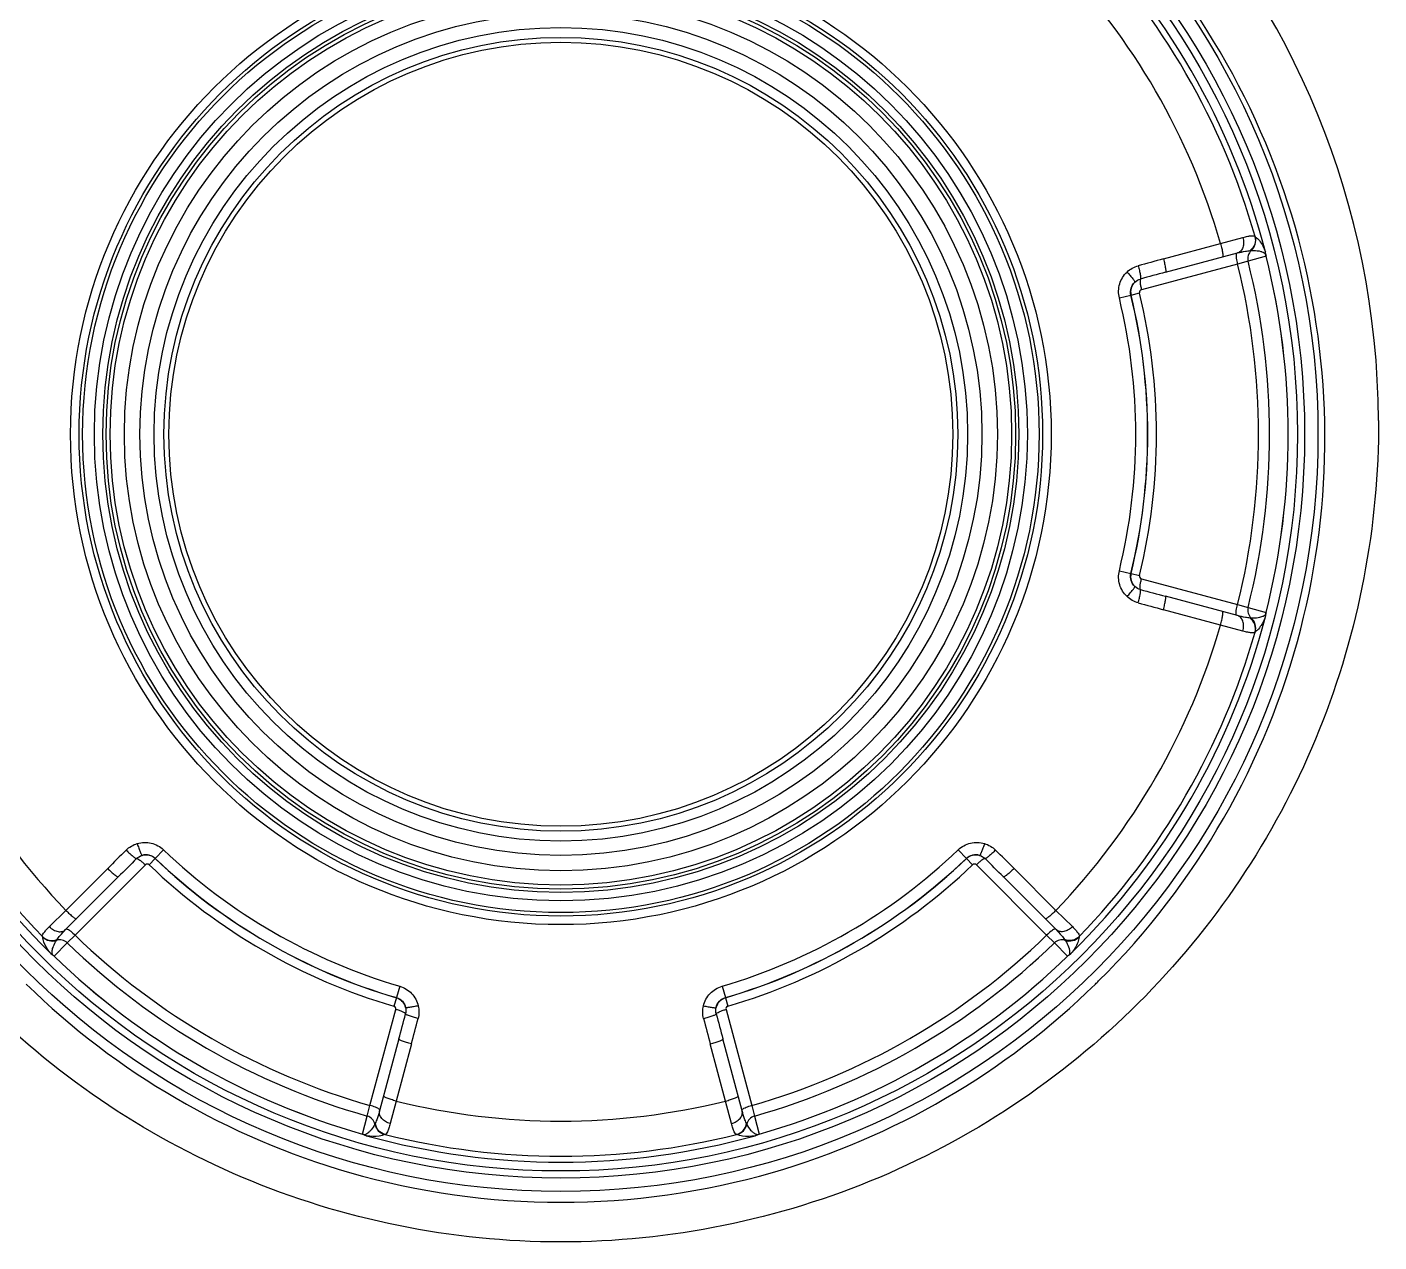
# Model space of a CAD drawing. Header units: millimetres. Extents: x -1319 to 3519, y -1539 to 2345.
# Drawn here: x 598.7 to 649.2, y -152.8 to -107.4 of the extents above; entities that cross this region are included whole.
import ezdxf

# ---------------------------------------------------------------- set-up
doc = ezdxf.new("R2010")
doc.units = ezdxf.units.MM
doc.header["$LTSCALE"] = 65.395
doc.layers.get('0').update_dxf_attribs({"linetype": 'CONTINUOUS'})

msp = doc.modelspace()

# ---------------------------------------------------------------- linework, layer by layer
at = {"linetype": 'Continuous'}
for p, q in [((641.15, -116.086), (643.285, -115.514)), ((643.285, -115.514), (644.119, -115.284)), ((641.226, -116.584), (643.913, -115.864)), ((644.98, -115.986), (644.308, -116.166)), ((644.97, -115.915), (644.955, -115.821)), ((644.969, -115.915), (644.97, -115.915)), ((644.98, -115.986), (644.981, -115.986)), ((643.915, -116.277), (640.331, -117.237)), ((644.308, -116.166), (643.915, -116.277)), ((639.505, -117.541), (639.936, -117.436)), ((639.941, -117.435), (639.936, -117.436)), ((639.941, -117.435), (640.258, -117.357)), ((639.505, -127.72), (639.936, -127.826)), ((639.936, -127.826), (639.941, -127.827)), ((639.941, -127.827), (640.258, -127.904)), ((640.331, -128.025), (643.915, -128.985)), ((643.913, -129.397), (641.226, -128.677)), ((643.915, -128.985), (644.308, -129.095)), ((644.308, -129.095), (644.98, -129.275)), ((643.285, -129.748), (641.15, -129.176)), ((644.969, -129.347), (644.97, -129.347)), ((644.98, -129.275), (644.981, -129.275)), ((644.119, -129.977), (643.285, -129.748)), ((603.83, -138.138), (603.523, -138.459)), ((633.49, -138.138), (633.797, -138.459)), ((603.153, -138.701), (600.53, -141.325)), ((603.52, -138.463), (603.294, -138.698)), ((603.523, -138.459), (603.52, -138.463)), ((633.801, -138.463), (633.797, -138.459)), ((633.801, -138.463), (634.026, -138.698)), ((636.79, -141.325), (634.167, -138.701)), ((600.174, -141.117), (602.14, -139.15)), ((600.184, -140.398), (601.747, -138.835)), ((635.18, -139.15), (637.146, -141.117)), ((635.573, -138.835), (637.136, -140.398)), ((599.569, -141.006), (600.184, -140.398)), ((637.136, -140.398), (637.752, -141.006)), ((600.238, -141.61), (599.746, -142.103)), ((600.53, -141.325), (600.238, -141.61)), ((637.082, -141.61), (636.79, -141.325)), ((637.574, -142.103), (637.082, -141.61)), ((599.689, -142.057), (599.689, -142.058)), ((599.689, -142.058), (599.711, -142.073)), ((599.711, -142.073), (599.745, -142.103)), ((599.746, -142.103), (599.745, -142.103)), ((637.574, -142.103), (637.575, -142.103)), ((637.631, -142.058), (637.705, -141.998)), ((637.631, -142.057), (637.631, -142.058)), ((612.645, -143.228), (612.521, -143.654)), ((624.675, -143.228), (624.799, -143.654)), ((612.52, -143.659), (612.428, -143.972)), ((612.52, -143.659), (612.521, -143.654)), ((624.799, -143.654), (624.801, -143.659)), ((624.801, -143.659), (624.892, -143.972)), ((611.535, -147.679), (612.496, -144.095)), ((624.824, -144.095), (625.785, -147.679)), ((612.613, -145.197), (611.894, -147.883)), ((625.426, -147.883), (624.707, -145.197)), ((613.083, -145.38), (612.511, -147.515)), ((624.809, -147.515), (624.237, -145.38)), ((611.435, -148.074), (611.535, -147.679)), ((612.511, -147.515), (612.293, -148.352)), ((625.028, -148.352), (624.809, -147.515)), ((625.785, -147.679), (625.886, -148.074)), ((611.254, -148.747), (611.435, -148.074)), ((625.886, -148.074), (626.066, -148.747)), ((611.254, -148.747), (611.254, -148.748)), ((611.322, -148.773), (611.322, -148.774)), ((611.322, -148.774), (611.41, -148.808)), ((625.998, -148.773), (625.999, -148.774)), ((626.066, -148.747), (626.066, -148.748))]:
    msp.add_line(p, q, dxfattribs=at)
for points in [[(644.981, -115.986), (644.973, -115.942), (644.97, -115.915)], [(644.955, -129.441), (644.958, -129.427), (644.97, -129.347)], [(644.97, -129.347), (644.973, -129.32), (644.981, -129.275)], [(599.615, -141.998), (599.625, -142.007), (599.689, -142.058)], [(637.575, -142.103), (637.609, -142.074), (637.631, -142.058)], [(611.254, -148.748), (611.297, -148.763), (611.322, -148.774)], [(625.91, -148.808), (625.923, -148.804), (625.999, -148.774)], [(625.999, -148.774), (626.023, -148.763), (626.066, -148.748)]]:
    msp.add_lwpolyline(points, dxfattribs=at)
for radius in [28.259, 27.759, 27.493, 27.493, 18.3, 17.98, 17.85, 17.411, 17.096, 16.974, 16.824, 16.292, 15.714, 15.182, 14.813, 14.63]:
    msp.add_circle((618.66, -122.631), radius, dxfattribs=at)
for centre, radius, start, end in [((618.66, -122.256), 30.517, 93.2879, 179.7321), ((618.66, -122.256), 30.517, 0.2679, 86.7124), ((618.656, -122.776), 28.522, 15.0315, 45.6772), ((618.66, -122.631), 27.162, 134.5194, 165.4806), ((618.66, -122.631), 27.162, 14.5194, 45.4806), ((618.66, -122.631), 26.94, 135.9106, 164.0894), ((618.66, -122.631), 26.94, 15.9106, 44.0894), ((618.66, -122.631), 25.632, 136.1201, 163.8799), ((618.66, -122.631), 25.632, 16.1201, 43.8799), ((644.095, -115.398), 0.5, 311.8199, 15.8518), ((618.527, -122.791), 28.65, 0.3204, 14.9936), ((644.695, -116.068), 0.4, 131.9219, 194.1789), ((644.483, -115.941), 0.487, 3.1566, 14.3266), ((644.808, -116.041), 0.205, 38.0475, 39.075), ((645.367, -115.889), 0.399, 183.7044, 194.1547), ((618.66, -122.631), 27.146, 345.8321, 14.1679), ((618.66, -122.631), 27.147, 345.8321, 14.1679), ((684.635, -278.405), 168.043, 104.99731, 105.32945), ((618.66, -122.631), 26.042, 345.8776, 14.1224), ((618.66, -122.631), 26.45, 345.8536, 14.1464), ((640.427, -117.316), 0.5, 133.4567, 193.713), ((737.83, -477.117), 373.251, 104.99988, 105.14832), ((618.66, -122.631), 21.457, 346.279, 13.721), ((618.66, -122.631), 21.901, 346.279, 13.721), ((618.66, -122.631), 21.906, 346.2787, 13.7213), ((618.66, -122.631), 22.233, 346.2787, 13.7213), ((618.528, -122.757), 28.649, 345.5702, 0.2533), ((640.427, -127.945), 0.5, 166.287, 226.5433), ((737.828, 231.847), 373.242, 254.85168, 255.00012), ((684.637, 33.149), 168.049, 254.67055, 255.00269), ((644.695, -129.193), 0.4, 165.8206, 228.0736), ((618.66, -122.631), 27.162, 194.5194, 225.4806), ((618.66, -122.631), 27.162, 314.5194, 345.4806), ((644.095, -129.863), 0.5, 344.1501, 48.1903), ((644.702, -129.085), 0.378, 297.7151, 300.6371), ((644.483, -129.32), 0.486, 345.6716, 348.5535), ((644.483, -129.32), 0.487, 348.5565, 356.8432), ((644.807, -129.22), 0.206, 320.5323, 321.9506), ((645.367, -129.373), 0.399, 165.8461, 176.2948), ((618.66, -122.631), 26.94, 195.9106, 224.0894), ((618.66, -122.631), 25.632, 196.1201, 223.8799), ((618.66, -122.631), 25.632, 316.1201, 343.8799), ((618.66, -122.631), 26.94, 315.9106, 344.0894), ((618.656, -122.771), 28.522, 314.7391, 345.5325), ((720.581, -257.658), 168.049, 134.67055, 135.00269), ((618.66, -122.631), 21.457, 226.279, 253.721), ((618.66, -122.631), 21.457, 286.279, 313.721), ((516.743, -257.654), 168.043, 44.99731, 45.32945), ((866.063, -403.072), 373.242, 134.85168, 135.00012), ((603.174, -138.824), 0.5, 46.287, 106.5435), ((618.66, -122.631), 22.233, 226.2787, 253.7213), ((618.66, -122.631), 21.906, 226.2787, 253.7213), ((618.66, -122.631), 21.901, 226.279, 253.721), ((618.66, -122.631), 21.901, 286.279, 313.721), ((618.66, -122.631), 21.906, 286.2787, 313.7213), ((618.66, -122.631), 22.233, 286.2787, 313.7213), ((634.146, -138.824), 0.5, 73.4567, 133.713), ((371.251, -403.078), 373.251, 44.99988, 45.14832), ((599.679, -141.042), 0.5, 224.1501, 288.1903), ((599.959, -141.897), 0.4, 45.8206, 108.0736), ((618.66, -122.631), 26.45, 225.8536, 254.1464), ((618.66, -122.631), 26.042, 225.8776, 254.1224), ((618.66, -122.631), 26.042, 285.8776, 314.1224), ((618.66, -122.631), 26.45, 285.8536, 314.1464), ((637.361, -141.897), 0.4, 71.9219, 134.1789), ((637.641, -141.042), 0.5, 251.8199, 315.8518), ((600.921, -140.88), 1.718, 217.2588, 220.5623), ((599.955, -141.65), 0.486, 225.6716, 228.5538), ((599.956, -141.649), 0.487, 228.5567, 236.8432), ((599.468, -142.388), 0.398, 51.0618, 56.3017), ((599.469, -142.388), 0.398, 45.8343, 51.0595), ((618.66, -122.631), 27.147, 225.8321, 254.1679), ((618.66, -122.631), 27.146, 225.8321, 254.1679), ((618.66, -122.631), 27.147, 285.8321, 314.1679), ((618.66, -122.631), 27.146, 285.8321, 314.1679), ((637.852, -142.389), 0.399, 123.7044, 134.1547), ((637.365, -141.649), 0.487, 303.1566, 314.3266), ((637.441, -141.98), 0.205, 338.0477, 339.0748), ((618.661, -122.773), 28.519, 225.6002, 253.9308), ((618.659, -122.773), 28.519, 286.0696, 314.4003), ((618.621, -122.735), 28.572, 314.4014, 314.7374), ((612.379, -144.139), 0.5, 13.4566, 73.713), ((624.941, -144.139), 0.5, 106.287, 166.5434), ((252.081, -48.592), 373.251, 344.99988, 345.14832), ((985.231, -48.594), 373.242, 194.85168, 195.00012), ((450.768, -101.88), 168.043, 344.99731, 345.32945), ((786.558, -101.878), 168.049, 194.67055, 195.00269), ((618.66, -122.631), 25.632, 256.1201, 283.8799), ((611.326, -148.459), 0.4, 11.9219, 74.1789), ((625.995, -148.459), 0.4, 105.8206, 168.0736), ((611.145, -149.13), 0.399, 63.7044, 74.1547), ((611.542, -148.339), 0.487, 243.1566, 254.3266), ((611.293, -148.57), 0.205, 278.0477, 279.0767), ((611.292, -148.564), 0.211, 279.0822, 281.218), ((618.66, -122.631), 27.162, 254.5194, 285.4806), ((612.206, -148.274), 0.5, 191.8199, 255.8518), ((618.66, -122.631), 26.94, 255.9106, 284.0894), ((625.114, -148.274), 0.5, 284.1501, 348.1903), ((625.779, -148.339), 0.486, 285.6716, 288.5537), ((625.778, -148.339), 0.487, 288.5567, 296.8432), ((626.027, -148.569), 0.206, 260.452, 261.9505), ((626.175, -149.131), 0.399, 105.8461, 116.2948), ((618.66, -122.778), 28.514, 253.9297, 286.0707)]:
    msp.add_arc(centre, radius, start, end, dxfattribs=at)
for points, knots in [([(643.285, -115.514), (643.301, -115.576), (643.329, -115.69), (643.356, -115.827), (643.369, -115.917), (643.372, -115.965), (643.372, -115.994), (643.366, -116.011), (643.361, -116.012)], [0, 0, 0, 0, 0.376105, 0.695911, 0.819225, 0.912105, 0.971623, 1, 1, 1, 1]), ([(644.119, -115.284), (644.136, -115.347), (644.154, -115.473), (644.127, -115.652), (644.047, -115.796), (643.958, -115.852), (643.913, -115.864)], [0, 0, 0, 0, 0.28904, 0.557235, 0.792098, 1, 1, 1, 1]), ([(644.119, -115.284), (644.178, -115.268), (644.282, -115.242), (644.422, -115.22), (644.509, -115.217), (644.561, -115.232), (644.568, -115.246)], [0, 0, 0, 0, 0.400011, 0.702339, 0.900289, 1, 1, 1, 1]), ([(644.568, -115.246), (644.594, -115.339), (644.589, -115.547), (644.466, -115.714), (644.388, -115.774)], [0, 0, 0, 0, 0.498105, 1, 1, 1, 1]), ([(644.568, -115.246), (644.569, -115.248), (644.571, -115.253), (644.573, -115.26), (644.576, -115.262)], [0, 0, 0, 0, 0.372708, 1, 1, 1, 1]), ([(644.576, -115.262), (644.635, -115.299), (644.799, -115.463), (644.902, -115.672), (644.955, -115.821)], [0, 0, 0, 0, 0.30698, 1, 1, 1, 1]), ([(643.882, -115.873), (643.869, -115.876), (643.857, -115.931), (643.86, -115.969), (643.862, -115.999)], [0, 0, 0, 0, 0.314912, 1, 1, 1, 1]), ([(643.862, -115.999), (643.864, -116.019), (643.875, -116.113), (643.896, -116.205), (643.915, -116.277)], [0, 0, 0, 0, 0.215714, 1, 1, 1, 1]), ([(643.913, -115.864), (644.01, -115.838), (644.168, -115.803), (644.328, -115.777), (644.388, -115.774)], [0, 0, 0, 0, 0.62438, 1, 1, 1, 1]), ([(644.388, -115.774), (644.393, -115.773), (644.407, -115.772), (644.42, -115.772), (644.428, -115.771)], [0, 0, 0, 0, 0.375999, 1, 1, 1, 1]), ([(644.428, -115.771), (644.457, -115.77), (644.577, -115.767), (644.698, -115.779), (644.785, -115.805)], [0, 0, 0, 0, 0.240834, 1, 1, 1, 1]), ([(644.785, -115.805), (644.8, -115.809), (644.866, -115.832), (644.932, -115.868), (644.967, -115.912)], [0, 0, 0, 0, 0.210688, 1, 1, 1, 1]), ([(640.21, -116.341), (640.226, -116.399), (640.254, -116.509), (640.281, -116.641), (640.295, -116.73), (640.299, -116.779), (640.299, -116.812), (640.297, -116.831), (640.293, -116.836)], [0, 0, 0, 0, 0.361263, 0.67361, 0.797803, 0.89515, 0.962633, 1, 1, 1, 1]), ([(641.15, -116.086), (641.167, -116.147), (641.195, -116.262), (641.222, -116.399), (641.234, -116.489), (641.237, -116.537), (641.237, -116.565), (641.231, -116.583), (641.226, -116.584)], [0, 0, 0, 0, 0.376103, 0.695917, 0.819234, 0.912114, 0.971629, 1, 1, 1, 1]), ([(639.505, -117.541), (639.464, -117.372), (639.472, -117.005), (639.666, -116.695), (639.792, -116.575)], [0, 0, 0, 0, 0.500619, 1, 1, 1, 1]), ([(639.792, -116.575), (639.833, -116.619), (639.907, -116.701), (639.991, -116.802), (640.042, -116.87), (640.067, -116.908), (640.08, -116.933), (640.085, -116.949), (640.083, -116.953)], [0, 0, 0, 0, 0.374738, 0.691503, 0.81432, 0.907969, 0.969618, 1, 1, 1, 1]), ([(639.936, -117.436), (639.916, -117.351), (639.921, -117.166), (640.02, -117.012), (640.083, -116.953)], [0, 0, 0, 0, 0.50408, 1, 1, 1, 1]), ([(640.293, -116.836), (640.288, -116.839), (640.281, -116.855), (640.274, -116.9), (640.279, -116.983), (640.298, -117.102), (640.318, -117.19), (640.331, -117.237)], [0, 0, 0, 0, 0.044983, 0.115731, 0.33711, 0.644943, 1, 1, 1, 1]), ([(640.331, -117.237), (640.306, -117.243), (640.261, -117.276), (640.252, -117.333), (640.258, -117.357)], [0, 0, 0, 0, 0.497816, 1, 1, 1, 1]), ([(649.177, -122.113), (649.194, -126.033), (647.677, -133.999), (641.012, -144.186), (630.831, -151.131), (618.66, -153.598), (606.489, -151.131), (596.309, -144.186), (589.643, -133.999), (588.126, -126.033), (588.143, -122.113)], [0, 0, 0, 0, 0.123101, 0.247266, 0.373034, 0.5, 0.626966, 0.752734, 0.876898, 1, 1, 1, 1]), ([(639.792, -128.686), (639.666, -128.567), (639.472, -128.256), (639.464, -127.89), (639.505, -127.72)], [0, 0, 0, 0, 0.499381, 1, 1, 1, 1]), ([(640.083, -128.308), (640.02, -128.249), (639.921, -128.095), (639.916, -127.911), (639.936, -127.826)], [0, 0, 0, 0, 0.495921, 1, 1, 1, 1]), ([(640.258, -127.904), (640.252, -127.929), (640.261, -127.985), (640.306, -128.018), (640.331, -128.025)], [0, 0, 0, 0, 0.502184, 1, 1, 1, 1]), ([(640.293, -128.426), (640.288, -128.422), (640.281, -128.407), (640.274, -128.362), (640.279, -128.279), (640.298, -128.16), (640.318, -128.071), (640.331, -128.025)], [0, 0, 0, 0, 0.044984, 0.115733, 0.337115, 0.644949, 1, 1, 1, 1]), ([(639.792, -128.686), (639.833, -128.642), (639.907, -128.56), (639.991, -128.46), (640.042, -128.391), (640.067, -128.354), (640.08, -128.329), (640.085, -128.312), (640.083, -128.308)], [0, 0, 0, 0, 0.374731, 0.691497, 0.814316, 0.907968, 0.969619, 1, 1, 1, 1]), ([(640.21, -128.921), (640.226, -128.862), (640.254, -128.752), (640.281, -128.62), (640.295, -128.532), (640.299, -128.483), (640.299, -128.449), (640.297, -128.431), (640.293, -128.426)], [0, 0, 0, 0, 0.361258, 0.673603, 0.797796, 0.895144, 0.962629, 1, 1, 1, 1]), ([(641.15, -129.176), (641.167, -129.114), (641.195, -128.999), (641.222, -128.862), (641.234, -128.773), (641.237, -128.725), (641.237, -128.696), (641.231, -128.679), (641.226, -128.677)], [0, 0, 0, 0, 0.376103, 0.695917, 0.819234, 0.912114, 0.971629, 1, 1, 1, 1]), ([(643.862, -129.263), (643.864, -129.243), (643.875, -129.149), (643.896, -129.056), (643.915, -128.985)], [0, 0, 0, 0, 0.215715, 1, 1, 1, 1]), ([(643.285, -129.748), (643.301, -129.686), (643.329, -129.571), (643.356, -129.434), (643.369, -129.344), (643.372, -129.297), (643.372, -129.268), (643.366, -129.251), (643.361, -129.249)], [0, 0, 0, 0, 0.376116, 0.695926, 0.819239, 0.912115, 0.971628, 1, 1, 1, 1]), ([(643.882, -129.389), (643.869, -129.385), (643.857, -129.33), (643.86, -129.293), (643.862, -129.263)], [0, 0, 0, 0, 0.314915, 1, 1, 1, 1]), ([(644.388, -129.488), (644.328, -129.485), (644.168, -129.459), (644.01, -129.423), (643.913, -129.397)], [0, 0, 0, 0, 0.375633, 1, 1, 1, 1]), ([(644.119, -129.977), (644.136, -129.914), (644.154, -129.788), (644.127, -129.609), (644.047, -129.465), (643.958, -129.409), (643.913, -129.397)], [0, 0, 0, 0, 0.28904, 0.557234, 0.792097, 1, 1, 1, 1]), ([(644.428, -129.491), (644.427, -129.49), (644.413, -129.489), (644.4, -129.489), (644.388, -129.488)], [0, 0, 0, 0, 0.119525, 1, 1, 1, 1]), ([(644.568, -130.016), (644.594, -129.923), (644.589, -129.715), (644.466, -129.547), (644.388, -129.488)], [0, 0, 0, 0, 0.498106, 1, 1, 1, 1]), ([(644.778, -129.458), (644.748, -129.467), (644.633, -129.491), (644.515, -129.495), (644.428, -129.491)], [0, 0, 0, 0, 0.263224, 1, 1, 1, 1]), ([(644.955, -129.441), (644.902, -129.589), (644.799, -129.798), (644.635, -129.962), (644.576, -130)], [0, 0, 0, 0, 0.693021, 1, 1, 1, 1]), ([(644.878, -129.419), (644.869, -129.424), (644.837, -129.439), (644.803, -129.451), (644.778, -129.458)], [0, 0, 0, 0, 0.265449, 1, 1, 1, 1]), ([(644.966, -129.351), (644.96, -129.358), (644.939, -129.381), (644.913, -129.399), (644.895, -129.41)], [0, 0, 0, 0, 0.302924, 1, 1, 1, 1]), ([(644.568, -130.016), (644.561, -130.03), (644.509, -130.044), (644.422, -130.042), (644.282, -130.02), (644.178, -129.993), (644.119, -129.977)], [0, 0, 0, 0, 0.099683, 0.297656, 0.599981, 1, 1, 1, 1]), ([(644.576, -130), (644.575, -130), (644.572, -130.006), (644.57, -130.011), (644.568, -130.016)], [0, 0, 0, 0, 0.116284, 1, 1, 1, 1]), ([(602.438, -138.148), (602.48, -138.192), (602.562, -138.271), (602.662, -138.36), (602.732, -138.416), (602.772, -138.445), (602.801, -138.462), (602.819, -138.469), (602.825, -138.468)], [0, 0, 0, 0, 0.361258, 0.673603, 0.797796, 0.895144, 0.962629, 1, 1, 1, 1]), ([(602.85, -137.904), (603.016, -137.854), (603.382, -137.842), (603.704, -138.018), (603.83, -138.138)], [0, 0, 0, 0, 0.499381, 1, 1, 1, 1]), ([(602.85, -137.904), (602.867, -137.961), (602.902, -138.067), (602.947, -138.189), (602.98, -138.267), (603.001, -138.308), (603.016, -138.332), (603.027, -138.345), (603.032, -138.345)], [0, 0, 0, 0, 0.374731, 0.691497, 0.814316, 0.907968, 0.969619, 1, 1, 1, 1]), ([(633.49, -138.138), (633.616, -138.018), (633.938, -137.842), (634.304, -137.854), (634.47, -137.904)], [0, 0, 0, 0, 0.500619, 1, 1, 1, 1]), ([(634.47, -137.904), (634.453, -137.961), (634.419, -138.067), (634.373, -138.189), (634.34, -138.267), (634.32, -138.308), (634.305, -138.332), (634.293, -138.345), (634.288, -138.345)], [0, 0, 0, 0, 0.374738, 0.691503, 0.81432, 0.907969, 0.969618, 1, 1, 1, 1]), ([(634.882, -138.148), (634.84, -138.192), (634.758, -138.271), (634.658, -138.36), (634.588, -138.416), (634.548, -138.445), (634.519, -138.462), (634.501, -138.469), (634.495, -138.468)], [0, 0, 0, 0, 0.361263, 0.67361, 0.797803, 0.89515, 0.962633, 1, 1, 1, 1]), ([(602.825, -138.468), (602.831, -138.465), (602.847, -138.467), (602.89, -138.484), (602.959, -138.529), (603.053, -138.605), (603.119, -138.667), (603.153, -138.701)], [0, 0, 0, 0, 0.044984, 0.115733, 0.337115, 0.644949, 1, 1, 1, 1]), ([(603.032, -138.345), (603.114, -138.32), (603.297, -138.311), (603.46, -138.398), (603.523, -138.459)], [0, 0, 0, 0, 0.495921, 1, 1, 1, 1]), ([(603.294, -138.698), (603.276, -138.681), (603.223, -138.66), (603.171, -138.683), (603.153, -138.701)], [0, 0, 0, 0, 0.502184, 1, 1, 1, 1]), ([(633.797, -138.459), (633.861, -138.398), (634.023, -138.311), (634.206, -138.32), (634.288, -138.345)], [0, 0, 0, 0, 0.50408, 1, 1, 1, 1]), ([(634.167, -138.701), (634.149, -138.683), (634.097, -138.66), (634.044, -138.681), (634.026, -138.698)], [0, 0, 0, 0, 0.497816, 1, 1, 1, 1]), ([(634.495, -138.468), (634.489, -138.465), (634.473, -138.467), (634.43, -138.484), (634.361, -138.529), (634.267, -138.605), (634.201, -138.667), (634.167, -138.701)], [0, 0, 0, 0, 0.044983, 0.115731, 0.33711, 0.644943, 1, 1, 1, 1]), ([(601.747, -138.835), (601.792, -138.88), (601.877, -138.962), (601.982, -139.054), (602.054, -139.11), (602.094, -139.136), (602.119, -139.15), (602.137, -139.154), (602.14, -139.15)], [0, 0, 0, 0, 0.376103, 0.695917, 0.819234, 0.912114, 0.971629, 1, 1, 1, 1]), ([(635.573, -138.835), (635.528, -138.88), (635.443, -138.962), (635.338, -139.054), (635.266, -139.11), (635.226, -139.136), (635.201, -139.15), (635.183, -139.154), (635.18, -139.15)], [0, 0, 0, 0, 0.376103, 0.695917, 0.819234, 0.912114, 0.971629, 1, 1, 1, 1]), ([(600.184, -140.398), (600.23, -140.443), (600.315, -140.525), (600.42, -140.617), (600.491, -140.672), (600.531, -140.699), (600.556, -140.713), (600.574, -140.716), (600.578, -140.713)], [0, 0, 0, 0, 0.376116, 0.695926, 0.819239, 0.912115, 0.971628, 1, 1, 1, 1]), ([(637.136, -140.398), (637.091, -140.443), (637.005, -140.525), (636.9, -140.617), (636.829, -140.672), (636.789, -140.699), (636.764, -140.713), (636.746, -140.716), (636.742, -140.713)], [0, 0, 0, 0, 0.376105, 0.695911, 0.819225, 0.912105, 0.971623, 1, 1, 1, 1]), ([(599.31, -141.375), (599.302, -141.362), (599.315, -141.31), (599.361, -141.235), (599.45, -141.126), (599.525, -141.049), (599.569, -141.006)], [0, 0, 0, 0, 0.099683, 0.297656, 0.599981, 1, 1, 1, 1]), ([(599.569, -141.006), (599.614, -141.052), (599.715, -141.13), (599.883, -141.196), (600.048, -141.199), (600.141, -141.15), (600.174, -141.117)], [0, 0, 0, 0, 0.28904, 0.557234, 0.792097, 1, 1, 1, 1]), ([(599.857, -141.484), (599.891, -141.433), (599.993, -141.307), (600.103, -141.188), (600.174, -141.117)], [0, 0, 0, 0, 0.375633, 1, 1, 1, 1]), ([(600.196, -141.094), (600.206, -141.085), (600.26, -141.102), (600.291, -141.124), (600.315, -141.141)], [0, 0, 0, 0, 0.314915, 1, 1, 1, 1]), ([(600.315, -141.141), (600.332, -141.152), (600.408, -141.209), (600.478, -141.273), (600.53, -141.325)], [0, 0, 0, 0, 0.215715, 1, 1, 1, 1]), ([(637.005, -141.141), (636.988, -141.152), (636.912, -141.209), (636.843, -141.273), (636.79, -141.325)], [0, 0, 0, 0, 0.215714, 1, 1, 1, 1]), ([(637.124, -141.094), (637.114, -141.085), (637.061, -141.102), (637.029, -141.124), (637.005, -141.141)], [0, 0, 0, 0, 0.314912, 1, 1, 1, 1]), ([(637.752, -141.006), (637.706, -141.052), (637.606, -141.13), (637.437, -141.196), (637.273, -141.199), (637.179, -141.15), (637.146, -141.117)], [0, 0, 0, 0, 0.28904, 0.557235, 0.792098, 1, 1, 1, 1]), ([(637.146, -141.117), (637.218, -141.188), (637.327, -141.307), (637.43, -141.433), (637.463, -141.484)], [0, 0, 0, 0, 0.62438, 1, 1, 1, 1]), ([(637.752, -141.006), (637.795, -141.049), (637.87, -141.126), (637.959, -141.235), (638.005, -141.31), (638.018, -141.362), (638.01, -141.375)], [0, 0, 0, 0, 0.400011, 0.702339, 0.900289, 1, 1, 1, 1]), ([(599.32, -141.39), (599.32, -141.389), (599.317, -141.384), (599.314, -141.379), (599.31, -141.375)], [0, 0, 0, 0, 0.116284, 1, 1, 1, 1]), ([(599.31, -141.375), (599.378, -141.444), (599.561, -141.544), (599.767, -141.521), (599.857, -141.484)], [0, 0, 0, 0, 0.498106, 1, 1, 1, 1]), ([(599.553, -141.921), (599.475, -141.817), (599.372, -141.648), (599.323, -141.455), (599.32, -141.39)], [0, 0, 0, 0, 0.664893, 1, 1, 1, 1]), ([(599.692, -141.822), (599.7, -141.793), (599.736, -141.687), (599.79, -141.587), (599.835, -141.517)], [0, 0, 0, 0, 0.261991, 1, 1, 1, 1]), ([(599.835, -141.517), (599.836, -141.515), (599.844, -141.504), (599.851, -141.493), (599.857, -141.484)], [0, 0, 0, 0, 0.119525, 1, 1, 1, 1]), ([(638.01, -141.375), (637.942, -141.444), (637.759, -141.544), (637.553, -141.521), (637.463, -141.484)], [0, 0, 0, 0, 0.498105, 1, 1, 1, 1]), ([(637.463, -141.484), (637.465, -141.488), (637.473, -141.499), (637.48, -141.51), (637.485, -141.517)], [0, 0, 0, 0, 0.375999, 1, 1, 1, 1]), ([(637.485, -141.517), (637.5, -141.54), (637.558, -141.637), (637.607, -141.741), (637.629, -141.825)], [0, 0, 0, 0, 0.24169, 1, 1, 1, 1]), ([(638, -141.39), (637.996, -141.46), (637.937, -141.684), (637.808, -141.878), (637.705, -141.998)], [0, 0, 0, 0, 0.30698, 1, 1, 1, 1]), ([(638.01, -141.375), (638.008, -141.377), (638.005, -141.381), (638, -141.386), (638, -141.39)], [0, 0, 0, 0, 0.372708, 1, 1, 1, 1]), ([(599.673, -141.985), (599.672, -141.98), (599.671, -141.96), (599.672, -141.94), (599.673, -141.925)], [0, 0, 0, 0, 0.26621, 1, 1, 1, 1]), ([(599.673, -141.925), (599.674, -141.916), (599.678, -141.881), (599.685, -141.847), (599.692, -141.822)], [0, 0, 0, 0, 0.263094, 1, 1, 1, 1]), ([(599.68, -142.03), (599.679, -142.026), (599.676, -142.011), (599.674, -141.996), (599.673, -141.985)], [0, 0, 0, 0, 0.273346, 1, 1, 1, 1]), ([(637.629, -141.825), (637.633, -141.84), (637.651, -141.915), (637.654, -141.997), (637.632, -142.054)], [0, 0, 0, 0, 0.211204, 1, 1, 1, 1]), ([(612.645, -143.228), (612.812, -143.277), (613.126, -143.467), (613.298, -143.79), (613.338, -143.959)], [0, 0, 0, 0, 0.50062, 1, 1, 1, 1]), ([(623.982, -143.959), (624.022, -143.79), (624.194, -143.467), (624.508, -143.277), (624.675, -143.228)], [0, 0, 0, 0, 0.49938, 1, 1, 1, 1]), ([(612.521, -143.654), (612.605, -143.679), (612.762, -143.775), (612.846, -143.938), (612.866, -144.022)], [0, 0, 0, 0, 0.504081, 1, 1, 1, 1]), ([(624.455, -144.022), (624.474, -143.938), (624.558, -143.775), (624.715, -143.679), (624.799, -143.654)], [0, 0, 0, 0, 0.495921, 1, 1, 1, 1]), ([(612.496, -144.095), (612.503, -144.071), (612.497, -144.015), (612.452, -143.979), (612.428, -143.972)], [0, 0, 0, 0, 0.497816, 1, 1, 1, 1]), ([(612.862, -144.263), (612.862, -144.257), (612.852, -144.243), (612.816, -144.214), (612.742, -144.177), (612.63, -144.134), (612.543, -144.108), (612.496, -144.095)], [0, 0, 0, 0, 0.044982, 0.115729, 0.337107, 0.644942, 1, 1, 1, 1]), ([(613.333, -144.438), (613.274, -144.423), (613.165, -144.392), (613.037, -144.35), (612.953, -144.317), (612.908, -144.297), (612.88, -144.28), (612.865, -144.269), (612.862, -144.263)], [0, 0, 0, 0, 0.361263, 0.67361, 0.797803, 0.89515, 0.962633, 1, 1, 1, 1]), ([(613.338, -143.959), (613.28, -143.973), (613.171, -143.996), (613.043, -144.018), (612.958, -144.028), (612.913, -144.031), (612.885, -144.03), (612.868, -144.026), (612.866, -144.022)], [0, 0, 0, 0, 0.374737, 0.691502, 0.814319, 0.907969, 0.969618, 1, 1, 1, 1]), ([(623.982, -143.959), (624.04, -143.973), (624.149, -143.996), (624.278, -144.018), (624.362, -144.028), (624.407, -144.031), (624.435, -144.03), (624.452, -144.026), (624.455, -144.022)], [0, 0, 0, 0, 0.374731, 0.691497, 0.814316, 0.907968, 0.969619, 1, 1, 1, 1]), ([(623.987, -144.438), (624.046, -144.423), (624.156, -144.392), (624.283, -144.35), (624.367, -144.317), (624.412, -144.297), (624.441, -144.28), (624.455, -144.269), (624.458, -144.263)], [0, 0, 0, 0, 0.361257, 0.673602, 0.797796, 0.895144, 0.962629, 1, 1, 1, 1]), ([(624.458, -144.263), (624.459, -144.257), (624.468, -144.243), (624.504, -144.214), (624.578, -144.177), (624.691, -144.134), (624.777, -144.108), (624.824, -144.095)], [0, 0, 0, 0, 0.044984, 0.115733, 0.337115, 0.644949, 1, 1, 1, 1]), ([(624.892, -143.972), (624.868, -143.979), (624.823, -144.015), (624.818, -144.071), (624.824, -144.095)], [0, 0, 0, 0, 0.502184, 1, 1, 1, 1]), ([(613.083, -145.38), (613.022, -145.364), (612.908, -145.331), (612.776, -145.286), (612.692, -145.252), (612.649, -145.23), (612.624, -145.216), (612.612, -145.202), (612.613, -145.197)], [0, 0, 0, 0, 0.376103, 0.695917, 0.819234, 0.912114, 0.971629, 1, 1, 1, 1]), ([(624.237, -145.38), (624.299, -145.364), (624.412, -145.331), (624.544, -145.286), (624.628, -145.252), (624.671, -145.23), (624.696, -145.216), (624.708, -145.202), (624.707, -145.197)], [0, 0, 0, 0, 0.376103, 0.695917, 0.819234, 0.912114, 0.971629, 1, 1, 1, 1]), ([(612.511, -147.515), (612.449, -147.498), (612.336, -147.465), (612.204, -147.42), (612.12, -147.386), (612.077, -147.365), (612.052, -147.35), (612.04, -147.336), (612.042, -147.332)], [0, 0, 0, 0, 0.376105, 0.695911, 0.819225, 0.912105, 0.971623, 1, 1, 1, 1]), ([(624.809, -147.515), (624.871, -147.498), (624.984, -147.465), (625.116, -147.42), (625.2, -147.386), (625.243, -147.365), (625.268, -147.35), (625.28, -147.336), (625.279, -147.332)], [0, 0, 0, 0, 0.376116, 0.695926, 0.819239, 0.912115, 0.971628, 1, 1, 1, 1]), ([(611.88, -147.818), (611.863, -147.805), (611.82, -147.78), (611.706, -147.729), (611.607, -147.698), (611.535, -147.679)], [0, 0, 0, 0, 0.168719, 0.404331, 1, 1, 1, 1]), ([(611.902, -147.853), (611.903, -147.85), (611.902, -147.835), (611.889, -147.825), (611.88, -147.818)], [0, 0, 0, 0, 0.173059, 1, 1, 1, 1]), ([(625.418, -147.853), (625.418, -147.85), (625.419, -147.835), (625.431, -147.825), (625.44, -147.818)], [0, 0, 0, 0, 0.173058, 1, 1, 1, 1]), ([(625.44, -147.818), (625.457, -147.805), (625.501, -147.78), (625.614, -147.729), (625.713, -147.698), (625.785, -147.679)], [0, 0, 0, 0, 0.16872, 0.404333, 1, 1, 1, 1]), ([(611.734, -148.341), (611.732, -148.345), (611.726, -148.357), (611.72, -148.369), (611.717, -148.377)], [0, 0, 0, 0, 0.375999, 1, 1, 1, 1]), ([(611.894, -147.883), (611.868, -147.981), (611.82, -148.135), (611.762, -148.287), (611.734, -148.341)], [0, 0, 0, 0, 0.62438, 1, 1, 1, 1]), ([(612.102, -148.76), (612.008, -148.736), (611.83, -148.628), (611.747, -148.438), (611.734, -148.341)], [0, 0, 0, 0, 0.498105, 1, 1, 1, 1]), ([(612.293, -148.352), (612.23, -148.336), (612.112, -148.288), (611.971, -148.175), (611.886, -148.034), (611.882, -147.928), (611.894, -147.883)], [0, 0, 0, 0, 0.28904, 0.557235, 0.792098, 1, 1, 1, 1]), ([(625.028, -148.352), (625.09, -148.336), (625.208, -148.288), (625.35, -148.175), (625.435, -148.034), (625.439, -147.928), (625.426, -147.883)], [0, 0, 0, 0, 0.28904, 0.557234, 0.792097, 1, 1, 1, 1]), ([(625.218, -148.76), (625.312, -148.736), (625.49, -148.628), (625.573, -148.438), (625.586, -148.341)], [0, 0, 0, 0, 0.498106, 1, 1, 1, 1]), ([(625.586, -148.341), (625.558, -148.287), (625.501, -148.135), (625.453, -147.981), (625.426, -147.883)], [0, 0, 0, 0, 0.375633, 1, 1, 1, 1]), ([(625.603, -148.377), (625.603, -148.375), (625.597, -148.363), (625.591, -148.351), (625.586, -148.341)], [0, 0, 0, 0, 0.119525, 1, 1, 1, 1]), ([(611.717, -148.377), (611.678, -148.451), (611.609, -148.563), (611.482, -148.701), (611.39, -148.76), (611.333, -148.771)], [0, 0, 0, 0, 0.448045, 0.691092, 1, 1, 1, 1]), ([(612.084, -148.759), (612.022, -148.791), (611.798, -148.852), (611.565, -148.836), (611.41, -148.807)], [0, 0, 0, 0, 0.30698, 1, 1, 1, 1]), ([(612.102, -148.76), (612.1, -148.76), (612.094, -148.759), (612.087, -148.757), (612.084, -148.759)], [0, 0, 0, 0, 0.372708, 1, 1, 1, 1]), ([(612.293, -148.352), (612.277, -148.411), (612.248, -148.515), (612.197, -148.646), (612.156, -148.724), (612.117, -148.761), (612.102, -148.76)], [0, 0, 0, 0, 0.400011, 0.702339, 0.900289, 1, 1, 1, 1]), ([(625.218, -148.76), (625.203, -148.761), (625.164, -148.724), (625.123, -148.646), (625.072, -148.515), (625.043, -148.411), (625.028, -148.352)], [0, 0, 0, 0, 0.099683, 0.297656, 0.599981, 1, 1, 1, 1]), ([(625.236, -148.759), (625.236, -148.759), (625.229, -148.758), (625.223, -148.759), (625.218, -148.76)], [0, 0, 0, 0, 0.116284, 1, 1, 1, 1]), ([(625.91, -148.807), (625.755, -148.836), (625.522, -148.852), (625.298, -148.791), (625.236, -148.759)], [0, 0, 0, 0, 0.693021, 1, 1, 1, 1]), ([(625.845, -148.698), (625.817, -148.675), (625.721, -148.58), (625.649, -148.464), (625.603, -148.377)], [0, 0, 0, 0, 0.268677, 1, 1, 1, 1]), ([(625.993, -148.772), (625.986, -148.771), (625.964, -148.766), (625.943, -148.758), (625.928, -148.751)], [0, 0, 0, 0, 0.294108, 1, 1, 1, 1])]:
    msp.add_open_spline(points, degree=3, knots=knots, dxfattribs=at)
for points in [[(639.792, -116.575), (639.908, -116.466), (640.056, -116.383), (640.21, -116.341)], [(640.083, -116.953), (640.141, -116.898), (640.215, -116.857), (640.293, -116.836)], [(640.293, -128.426), (640.215, -128.405), (640.141, -128.363), (640.083, -128.308)], [(640.21, -128.921), (640.056, -128.879), (639.908, -128.796), (639.792, -128.686)], [(602.438, -138.148), (602.551, -138.036), (602.697, -137.95), (602.85, -137.904)], [(634.47, -137.904), (634.623, -137.95), (634.769, -138.036), (634.882, -138.148)], [(602.825, -138.468), (602.882, -138.411), (602.955, -138.368), (603.032, -138.345)], [(634.288, -138.345), (634.365, -138.368), (634.438, -138.411), (634.495, -138.468)], [(599.689, -142.057), (599.686, -142.048), (599.683, -142.039), (599.68, -142.03)], [(612.866, -144.022), (612.884, -144.1), (612.883, -144.185), (612.862, -144.263)], [(613.338, -143.959), (613.375, -144.115), (613.373, -144.284), (613.333, -144.438)], [(623.987, -144.438), (623.947, -144.284), (623.945, -144.115), (623.982, -143.959)], [(624.458, -144.263), (624.437, -144.185), (624.436, -144.1), (624.455, -144.022)], [(625.894, -148.733), (625.877, -148.723), (625.861, -148.711), (625.845, -148.698)], [(625.928, -148.751), (625.916, -148.746), (625.905, -148.74), (625.894, -148.733)]]:
    msp.add_open_spline(points, degree=3, dxfattribs=at)

doc.saveas('drawing.dxf')
